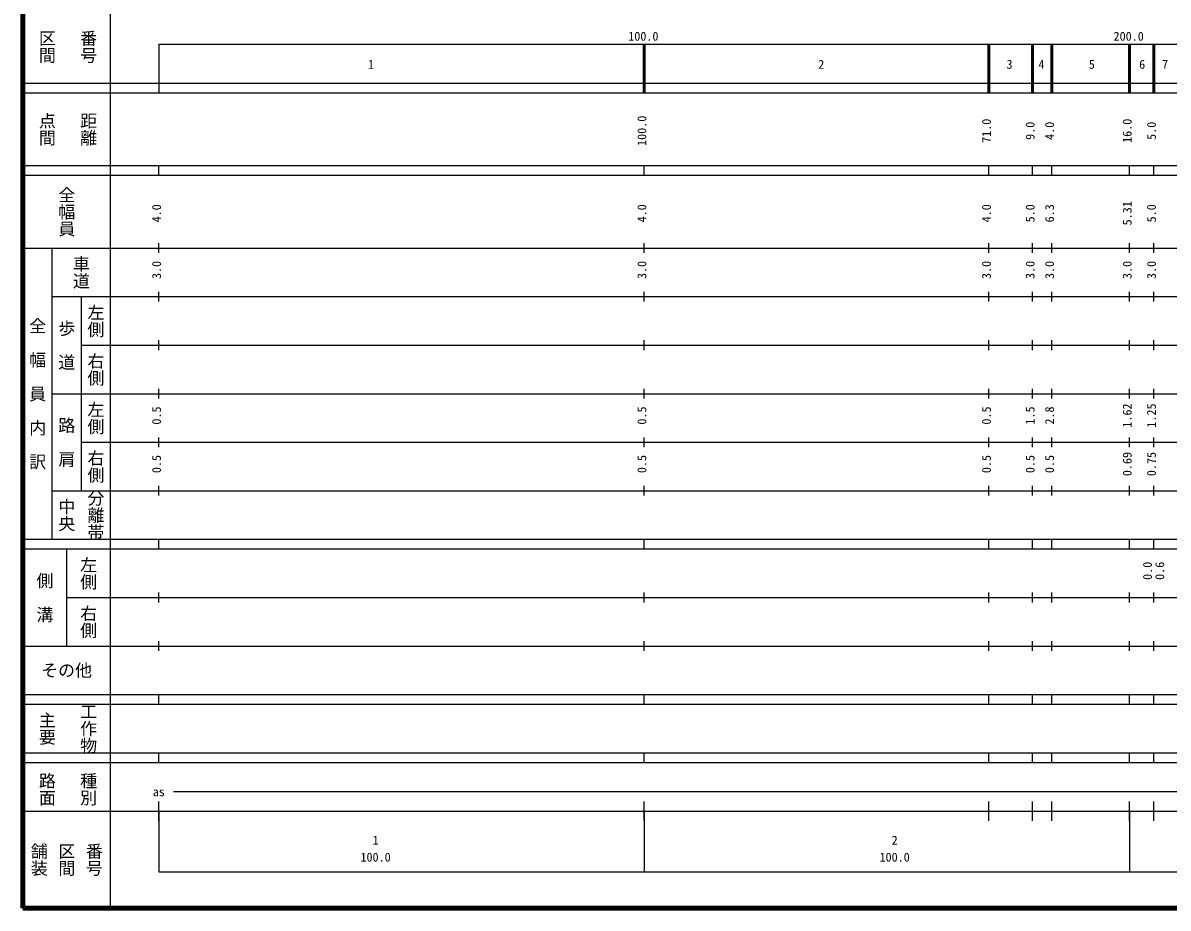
# Model space of a CAD drawing. Units: millimetres on the paper, enlarged 1000 times. Extents: x 40000 to 15568473, y -3502581 to 380000.
# Drawn here: x 40000 to 275966, y 20000 to 202409 of the extents above; entities that cross this region are included whole.
import ezdxf
from ezdxf.enums import TextEntityAlignment as Align

# ---------------------------------------------------------------- set-up
doc = ezdxf.new("R2010")
doc.units = ezdxf.units.MM
doc.header["$LTSCALE"] = 1000
for name, color, linetype, lineweight in [('M-TTL', 2, 'Continuous', 140), ('M-TTL-BAND', 7, 'Continuous', 25), ('M-TTL-LINE', 7, 'Continuous', 50)]:
    doc.layers.add(name, color=color, linetype=linetype, lineweight=lineweight)
doc.styles.add('@ＭＳ ゴシック', font='')
doc.styles.add('ＭＳ ゴシック', font='')
doc.styles.get('@ＭＳ ゴシック').set_extended_font_data('@MS Gothic')
doc.styles.get('ＭＳ ゴシック').set_extended_font_data('MS Gothic')

msp = doc.modelspace()

# ---------------------------------------------------------------- linework, layer by layer
at = {"layer": 'M-TTL'}
for p, q in [((40000, 380000), (40000, 20000)), ((40000, 20000), (680000, 20000))]:
    msp.add_line(p, q, dxfattribs=at)
at = {"layer": 'M-TTL-BAND'}
for p, q in [((58000, 370000), (58000, 20000)), ((68000, 198000), (579000, 198000)), ((68000, 198000), (68000, 188000)), ((40000, 190000), (579000, 190000)), ((40000, 188000), (579000, 188000)), ((40000, 173000), (579000, 173000)), ((68000, 171000), (68000, 173000)), ((168000, 171000), (168000, 173000)), ((239000, 171000), (239000, 173000)), ((248000, 171000), (248000, 173000)), ((252000, 171000), (252000, 173000)), ((268000, 171000), (268000, 173000)), ((273000, 171000), (273000, 173000)), ((40000, 171000), (579000, 171000)), ((40000, 156000), (579000, 156000)), ((46000, 96000), (46000, 156000)), ((68000, 155000), (68000, 157000)), ((168000, 155000), (168000, 157000)), ((239000, 155000), (239000, 157000)), ((248000, 155000), (248000, 157000)), ((252000, 155000), (252000, 157000)), ((268000, 155000), (268000, 157000)), ((273000, 155000), (273000, 157000)), ((68000, 145000), (68000, 147000)), ((168000, 145000), (168000, 147000)), ((239000, 145000), (239000, 147000)), ((248000, 145000), (248000, 147000)), ((252000, 145000), (252000, 147000)), ((268000, 145000), (268000, 147000)), ((273000, 145000), (273000, 147000)), ((46000, 146000), (579000, 146000)), ((52000, 146000), (52000, 106000)), ((68000, 135000), (68000, 137000)), ((168000, 135000), (168000, 137000)), ((239000, 135000), (239000, 137000)), ((248000, 135000), (248000, 137000)), ((252000, 135000), (252000, 137000)), ((268000, 135000), (268000, 137000)), ((273000, 135000), (273000, 137000)), ((52000, 136000), (579000, 136000)), ((46000, 126000), (579000, 126000)), ((68000, 125000), (68000, 127000)), ((168000, 125000), (168000, 127000)), ((239000, 125000), (239000, 127000)), ((248000, 125000), (248000, 127000)), ((252000, 125000), (252000, 127000)), ((268000, 125000), (268000, 127000)), ((273000, 125000), (273000, 127000)), ((52000, 116000), (579000, 116000)), ((68000, 115000), (68000, 117000)), ((168000, 115000), (168000, 117000)), ((239000, 115000), (239000, 117000)), ((248000, 115000), (248000, 117000)), ((252000, 115000), (252000, 117000)), ((268000, 115000), (268000, 117000)), ((273000, 115000), (273000, 117000)), ((68000, 105000), (68000, 107000)), ((168000, 105000), (168000, 107000)), ((239000, 105000), (239000, 107000)), ((248000, 105000), (248000, 107000)), ((252000, 105000), (252000, 107000)), ((268000, 105000), (268000, 107000)), ((273000, 105000), (273000, 107000)), ((46000, 106000), (579000, 106000)), ((40000, 96000), (579000, 96000)), ((68000, 94000), (68000, 96000)), ((168000, 94000), (168000, 96000)), ((239000, 94000), (239000, 96000)), ((248000, 94000), (248000, 96000)), ((252000, 94000), (252000, 96000)), ((268000, 94000), (268000, 96000)), ((273000, 94000), (273000, 96000)), ((40000, 94000), (579000, 94000)), ((49000, 94000), (49000, 74000)), ((68000, 83000), (68000, 85000)), ((168000, 83000), (168000, 85000)), ((239000, 83000), (239000, 85000)), ((248000, 83000), (248000, 85000)), ((252000, 83000), (252000, 85000)), ((268000, 83000), (268000, 85000)), ((273000, 83000), (273000, 85000)), ((49000, 84000), (579000, 84000)), ((40000, 74000), (579000, 74000)), ((68000, 73000), (68000, 75000)), ((168000, 73000), (168000, 75000)), ((239000, 73000), (239000, 75000)), ((248000, 73000), (248000, 75000)), ((252000, 73000), (252000, 75000)), ((268000, 73000), (268000, 75000)), ((273000, 73000), (273000, 75000)), ((40000, 64000), (579000, 64000)), ((68000, 62000), (68000, 64000)), ((168000, 62000), (168000, 64000)), ((239000, 62000), (239000, 64000)), ((248000, 62000), (248000, 64000)), ((252000, 62000), (252000, 64000)), ((268000, 62000), (268000, 64000)), ((273000, 62000), (273000, 64000)), ((40000, 62000), (579000, 62000)), ((40000, 52000), (579000, 52000)), ((68000, 50000), (68000, 52000)), ((168000, 50000), (168000, 52000)), ((239000, 50000), (239000, 52000)), ((248000, 50000), (248000, 52000)), ((252000, 50000), (252000, 52000)), ((268000, 50000), (268000, 52000)), ((273000, 50000), (273000, 52000)), ((40000, 50000), (579000, 50000)), ((71000, 44000), (415330, 44000)), ((68000, 38000), (68000, 42000)), ((168000, 38000), (168000, 42000)), ((239000, 38000), (239000, 42000)), ((248000, 38000), (248000, 42000)), ((252000, 38000), (252000, 42000)), ((268000, 38000), (268000, 42000)), ((273000, 38000), (273000, 42000)), ((40000, 40000), (579000, 40000)), ((68000, 40000), (68000, 27500)), ((168000, 40000), (168000, 27500)), ((268000, 40000), (268000, 27500)), ((68000, 27500), (579000, 27500))]:
    msp.add_line(p, q, dxfattribs=at)
at = {"layer": 'M-TTL-LINE'}
for p, q in [((168000, 198000), (168000, 188000)), ((239000, 198000), (239000, 188000)), ((248000, 198000), (248000, 188000)), ((252000, 198000), (252000, 188000)), ((268000, 198000), (268000, 188000)), ((273000, 198000), (273000, 188000))]:
    msp.add_line(p, q, dxfattribs=at)

# ---------------------------------------------------------------- texts
at = {"layer": 'M-TTL-BAND'}
for s, height, rotation, style, p in [('区間', 2566, 270, '@ＭＳ ゴシック', (45000, 197500)), ('番号', 2566, 270, '@ＭＳ ゴシック', (53500, 197500)), ('点間', 2566, 270, '@ＭＳ ゴシック', (45000, 180500)), ('距離', 2566, 270, '@ＭＳ ゴシック', (53500, 180500)), ('全幅員', 2566, 270, '@ＭＳ ゴシック', (49000, 163500)), ('車道', 2566, 270, '@ＭＳ ゴシック', (52000, 151000)), ('左側', 2566, 270, '@ＭＳ ゴシック', (55000, 141000)), ('全\u3000幅\u3000員\u3000内\u3000訳', 2566, 270, '@ＭＳ ゴシック', (43000, 126000)), ('歩\u3000道', 2566, 270, '@ＭＳ ゴシック', (49000, 136000)), ('右側', 2566, 270, '@ＭＳ ゴシック', (55000, 131000)), ('左側', 2566, 270, '@ＭＳ ゴシック', (55000, 121000)), ('路\u3000肩', 2566, 270, '@ＭＳ ゴシック', (49000, 116000)), ('右側', 2566, 270, '@ＭＳ ゴシック', (55000, 111000)), ('中央', 2566, 270, '@ＭＳ ゴシック', (49000, 101000)), ('分離帯', 2566, 270, '@ＭＳ ゴシック', (55000, 101000)), ('左側', 2566, 270, '@ＭＳ ゴシック', (53500, 89000)), ('0.0', 1833, 90, 'ＭＳ ゴシック', (271717, 89500)), ('0.6', 1833, 90, 'ＭＳ ゴシック', (274241, 89500)), ('側\u3000溝', 2566, 270, '@ＭＳ ゴシック', (44500, 84000)), ('右側', 2566, 270, '@ＭＳ ゴシック', (53500, 79000)), ('工作物', 2566, 270, '@ＭＳ ゴシック', (53500, 57000)), ('主要', 2566, 270, '@ＭＳ ゴシック', (45000, 57000)), ('路面', 2566, 270, '@ＭＳ ゴシック', (45000, 44500)), ('種別', 2566, 270, '@ＭＳ ゴシック', (53500, 44500)), ('舗装', 2566, 270, '@ＭＳ ゴシック', (43333, 30000)), ('区間', 2566, 270, '@ＭＳ ゴシック', (49000, 30000)), ('番号', 2566, 270, '@ＭＳ ゴシック', (54667, 30000))]:
    msp.add_text(s, height=height, rotation=rotation, dxfattribs=dict(at, style=style)).set_placement(p, align=Align.MIDDLE_CENTER)
at = {"layer": 'M-TTL-BAND', "style": 'ＭＳ ゴシック'}
for s, p in [('100.0', (167844, 198195)), ('200.0', (267844, 198195)), ('1', (111709, 192405)), ('2', (204495, 192405)), ('3', (243296, 192405)), ('4', (249875, 192405)), ('5', (260251, 192405)), ('6', (270626, 192405)), ('7', (275349, 192405)), ('as', (68000, 42500)), ('1', (112665, 32523)), ('2', (219622, 32523)), ('100.0', (112665, 29033)), ('100.0', (219622, 29033))]:
    msp.add_text(s, height=1833, dxfattribs=at).set_placement(p, align=Align.BOTTOM_CENTER)
for s, p in [('100.0', (169000, 180174)), ('71.0', (240000, 180174)), ('9.0', (249000, 180174)), ('4.0', (253000, 180174)), ('16.0', (269000, 180174)), ('5.0', (274000, 180174)), ('5.31', (269000, 163174)), ('4.0', (69000, 163174)), ('4.0', (169000, 163174)), ('4.0', (240000, 163174)), ('5.0', (249000, 163174)), ('6.3', (253000, 163174)), ('5.0', (274000, 163174)), ('3.0', (69000, 151500)), ('3.0', (169000, 151500)), ('3.0', (240000, 151500)), ('3.0', (249000, 151500)), ('3.0', (253000, 151500)), ('3.0', (269000, 151500)), ('3.0', (274000, 151500)), ('0.5', (69000, 121500)), ('0.5', (169000, 121500)), ('0.5', (240000, 121500)), ('1.5', (249000, 121500)), ('2.8', (253000, 121500)), ('1.62', (269000, 121500)), ('1.25', (274000, 121500)), ('0.69', (269000, 111500)), ('0.75', (274000, 111500)), ('0.5', (69000, 111500)), ('0.5', (169000, 111500)), ('0.5', (240000, 111500)), ('0.5', (249000, 111500)), ('0.5', (253000, 111500))]:
    msp.add_text(s, height=1833, rotation=90, dxfattribs=at).set_placement(p, align=Align.BOTTOM_CENTER)
msp.add_text('その他', height=2566, dxfattribs=at).set_placement((49000, 69000), align=Align.MIDDLE_CENTER)

doc.saveas('drawing.dxf')
